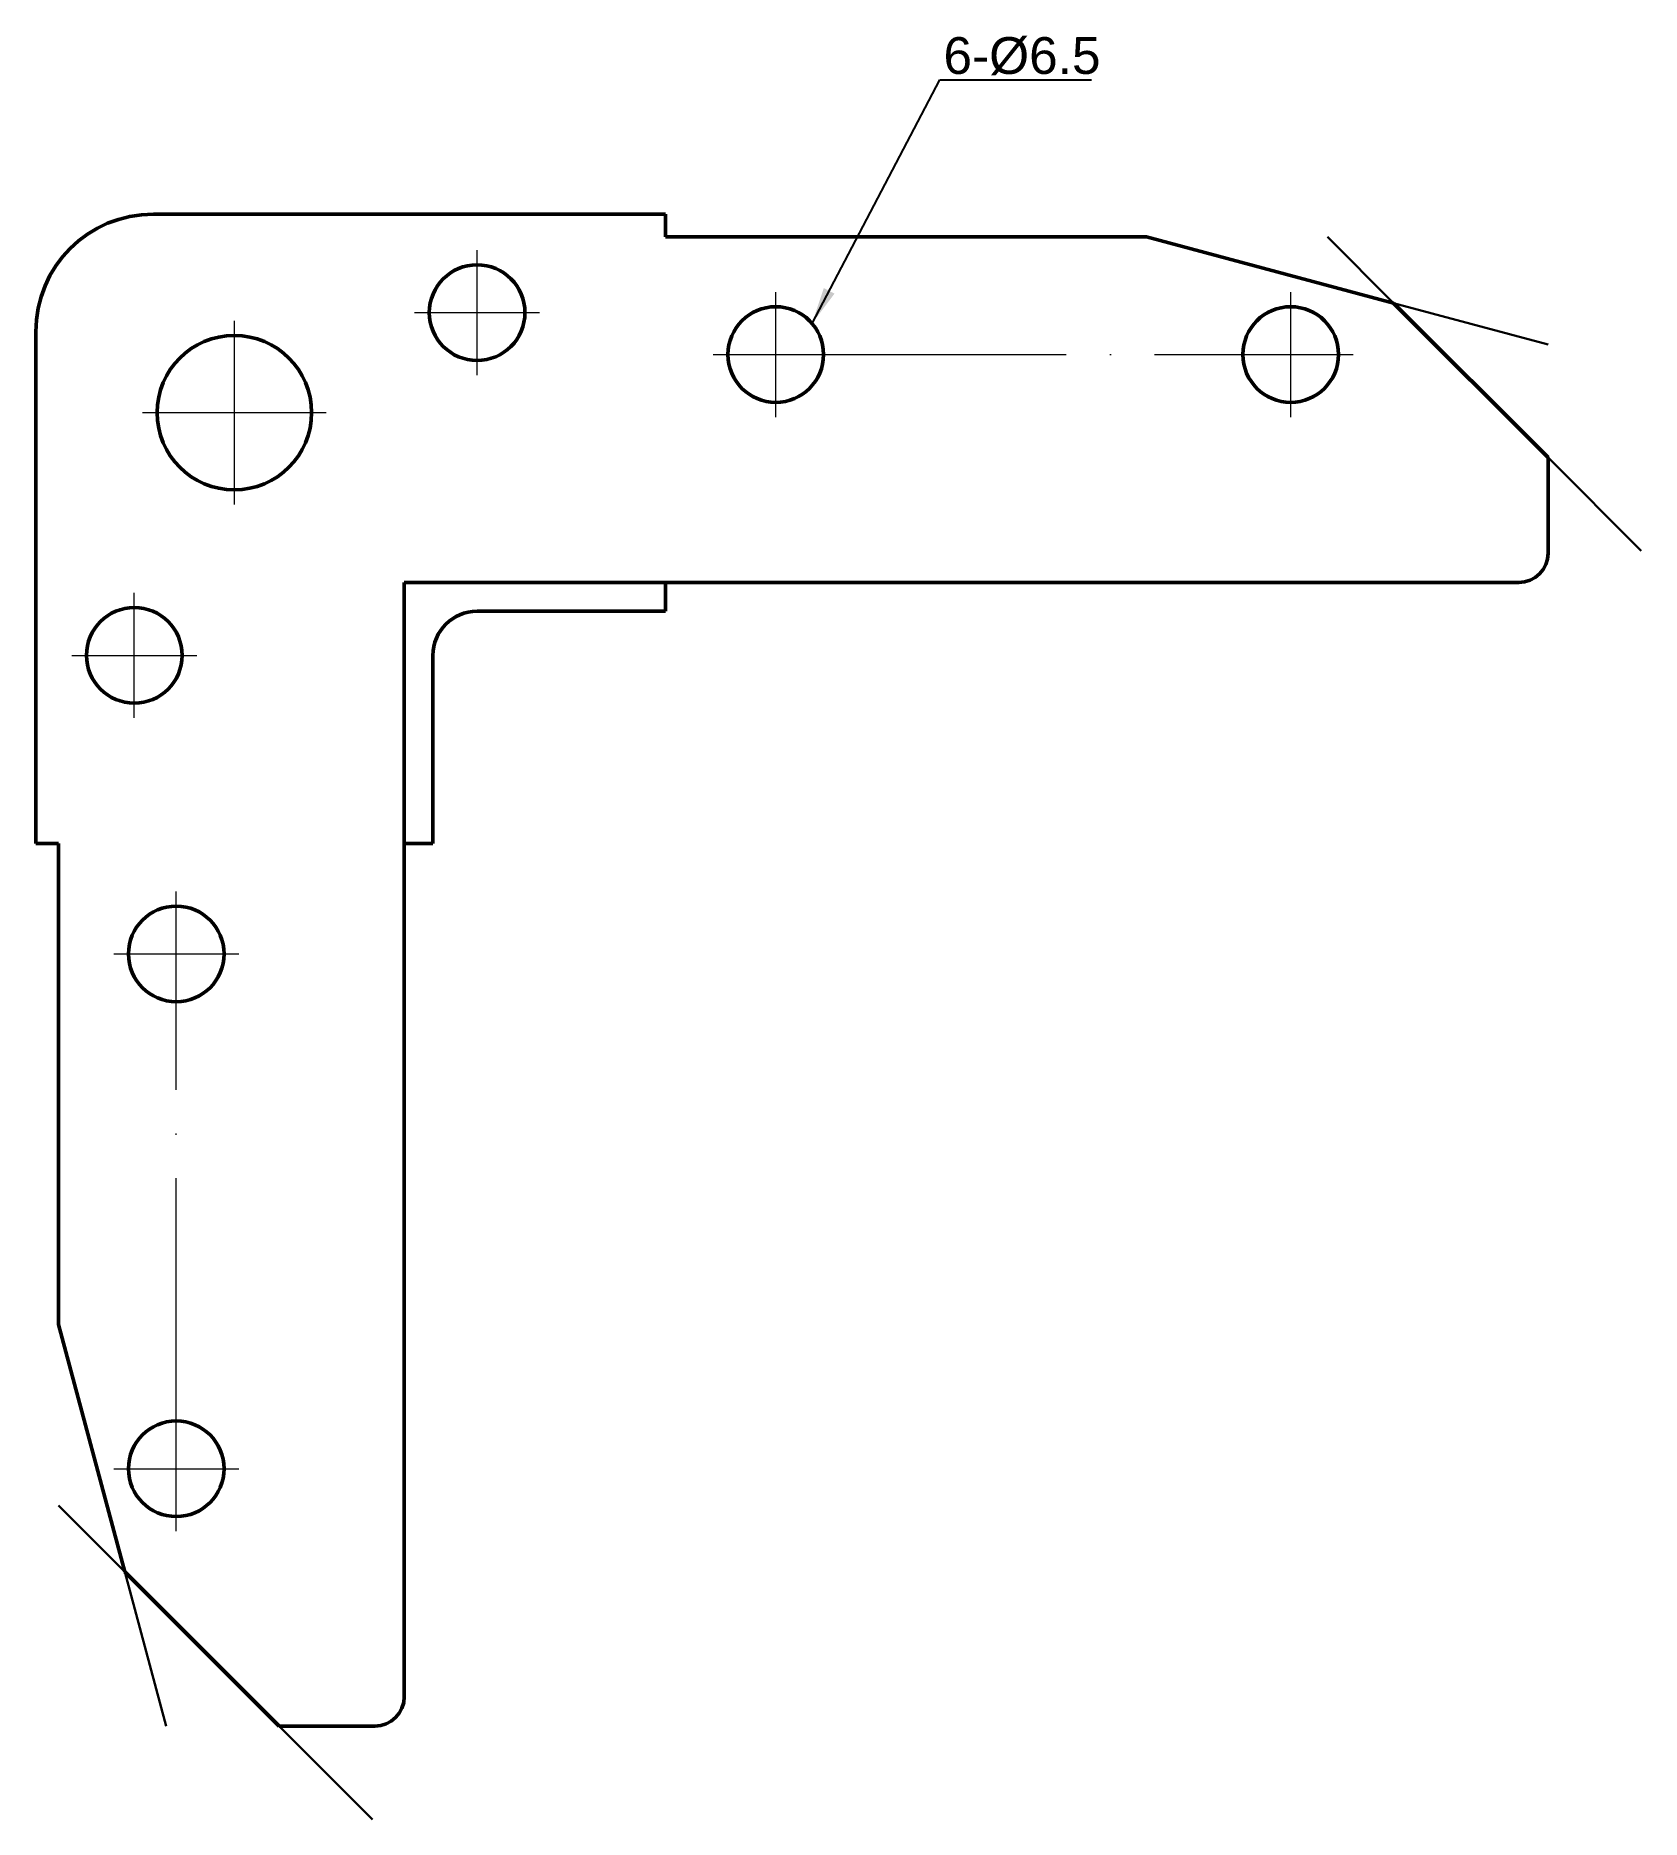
# Model space of a CAD drawing. Header units: millimetres. Extents: x 3540 to 3649, y 726 to 847.
import ezdxf

# ---------------------------------------------------------------- set-up
doc = ezdxf.new("R2010")
doc.units = ezdxf.units.MM
doc.linetypes.add('ACAD_ISO02W100', pattern=[15, 12, -3])
doc.linetypes.add('ACAD_ISO04W100', pattern=[30, 24, -2.95, 0.1, -2.95])
for name, color, linetype, lineweight, true_color in [('Contornos Ocultos', 252, 'ACAD_ISO02W100', 30, 0xa0a0a4), ('Contornos Visibles', 7, 'Continuous', 50, 0xffffff), ('Cotas', 1, 'Continuous', 20, 0xff0000), ('Ejes de revolución', 6, 'ACAD_ISO04W100', 20, 0xff00ff)]:
    doc.layers.add(name, color=color, linetype=linetype, lineweight=lineweight, true_color=true_color)
doc.styles.get("Standard").update_dxf_attribs({"font": ''})
doc.styles.add('textstyle0', font='')
doc.styles.get('Standard').set_extended_font_data('txt')
doc.styles.get('textstyle0').set_extended_font_data('Arial')
doc.dimstyles.get("Standard").update_dxf_attribs({"dimtxt": 2.5, "dimasz": 2.5, "dimexe": 1.25, "dimexo": 0.625, "dimtad": 1, "dimtxsty": 'Standard', "dimcen": 2.5, "dimadec": 0, "dimazin": 0, "dimtfac": 1, "dimtmove": 0, "dimatfit": 3, "dimfxl": 1, "dimarcsym": 0})

msp = doc.modelspace()

# ---------------------------------------------------------------- linework, layer by layer
at = {"layer": 'Contornos Ocultos'}
for p, q in [((3632.42, 828.66), (3627.92, 833.16)), ((3632.42, 828.66), (3642.92, 825.85)), ((3649.25, 811.82), (3642.92, 818.16)), ((3546.17, 742.41), (3541.67, 746.91)), ((3546.17, 742.41), (3548.98, 731.91)), ((3563, 725.57), (3556.67, 731.91))]:
    msp.add_line(p, q, dxfattribs=at)
at = {"layer": 'Contornos Visibles'}
for p, q in [((3548.12, 834.71), (3582.92, 834.71)), ((3582.92, 833.16), (3582.92, 834.71)), ((3582.92, 833.16), (3615.62, 833.16)), ((3615.62, 833.16), (3632.42, 828.66)), ((3642.92, 818.16), (3632.42, 828.66)), ((3540.12, 826.71), (3540.12, 791.91)), ((3642.92, 811.66), (3642.92, 818.16)), ((3565.17, 809.66), (3640.92, 809.66)), ((3565.17, 809.66), (3565.17, 733.91)), ((3582.92, 807.71), (3582.92, 809.66)), ((3570.12, 807.71), (3582.92, 807.71)), ((3567.12, 804.71), (3567.12, 791.91)), ((3541.67, 791.91), (3540.12, 791.91)), ((3541.67, 791.91), (3541.67, 759.21)), ((3565.17, 791.91), (3567.12, 791.91)), ((3541.67, 759.21), (3546.17, 742.41)), ((3556.67, 731.91), (3546.17, 742.41)), ((3563.17, 731.91), (3556.67, 731.91))]:
    msp.add_line(p, q, dxfattribs=at)
for centre, radius in [((3570.12, 828.01), 3.25), ((3590.42, 825.16), 3.25), ((3625.42, 825.16), 3.25), ((3553.62, 821.21), 5.25), ((3546.82, 804.71), 3.25), ((3549.67, 784.41), 3.25), ((3549.67, 749.41), 3.25)]:
    msp.add_circle(centre, radius, dxfattribs=at)
for centre, radius, start, end in [((3548.12, 826.71), 8, 90, 180), ((3640.92, 811.66), 2, 270, 0), ((3570.12, 804.71), 3, 90, 180), ((3563.17, 733.91), 2, 270, 360)]:
    msp.add_arc(centre, radius, start, end, dxfattribs=at)
at = {"layer": 'Ejes de revolución'}
for p, q in [((3570.12, 823.76), (3570.12, 832.26)), ((3590.42, 820.91), (3590.42, 829.41)), ((3625.42, 820.91), (3625.42, 829.41)), ((3553.62, 814.96), (3553.62, 827.46)), ((3565.87, 828.01), (3574.37, 828.01)), ((3586.17, 825.16), (3629.67, 825.16)), ((3547.37, 821.21), (3559.87, 821.21)), ((3546.82, 800.46), (3546.82, 808.96)), ((3542.57, 804.71), (3551.07, 804.71)), ((3549.67, 745.16), (3549.67, 788.66)), ((3545.42, 784.41), (3553.92, 784.41)), ((3545.42, 749.41), (3553.92, 749.41))]:
    msp.add_line(p, q, dxfattribs=at)

# ---------------------------------------------------------------- texts
at = {"layer": 'Cotas', "insert": (3601.82, 846.74), "char_height": 2.5, "attachment_point": 1, "style": 'textstyle0'}
msp.add_mtext('6-%%c6.5', dxfattribs=at)

# ---------------------------------------------------------------- leaders
at = {"layer": 'Cotas'}
msp.add_leader([(3592.89, 827.28), (3601.57, 843.84), (3611.88, 843.84)], dimstyle='Standard', override={"dimscale": 1}, dxfattribs=at)

doc.saveas('drawing.dxf')
